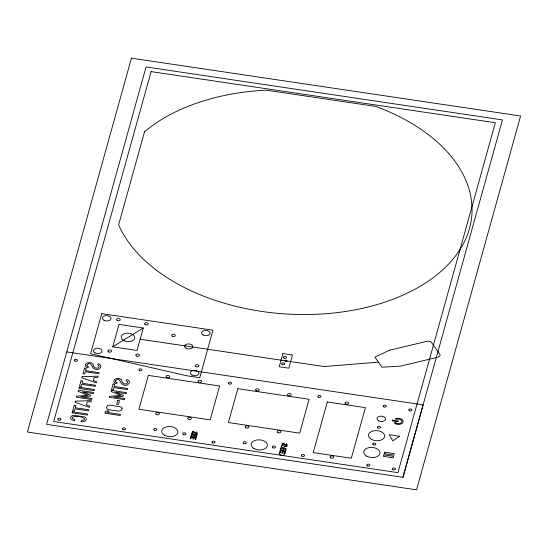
<?xml version="1.0" encoding="UTF-8"?>
<svg xmlns="http://www.w3.org/2000/svg" width="548" height="548" viewBox="0 0 548 548"><rect width="100%" height="100%" fill="white"/><g stroke="black" fill="none" stroke-linecap="round" stroke-linejoin="round"><path stroke-width="0.82" d="M112.744 346.829L118.991 324.402L143.275 328.005L137.027 350.439L112.744 346.829L143.275 328.005M402.972 477.294L502.441 119.909L146.069 66.966L46.601 424.358L402.972 477.294L423.077 404.842L66.76 351.912M378.449 362.153L324.094 366.544L140.151 339.219M86.974 365.132L87.221 366.16L88.605 366.961L87.632 367.872L86.392 367.331L85.235 365.838C85.152 361.831 90.989 361.838 93.126 364.002C92.571 367.605 98.421 370.297 99.229 366.133L97.523 364.646L98.503 363.701C104.161 365.495 98.455 371.606 94.551 368.975C91.612 368.003 91.304 360.009 86.974 365.132M115.512 380.963L115.751 381.983L117.135 382.785L116.162 383.696L114.929 383.155L113.772 381.661C113.683 377.654 119.519 377.668 121.663 379.826C121.101 383.429 126.951 386.121 127.766 381.956L126.054 380.47L127.033 379.531C132.691 381.319 126.992 387.429 123.081 384.799C120.149 383.826 119.834 375.832 115.512 380.963M192.622 432.345L193.197 432.995L192.855 433.317L191.999 432.591C192.93 428.091 197.533 436.872 196.383 432.167L196.732 431.831C199.451 437.366 193.101 430.687 192.622 432.345M282.494 444.099L283.076 444.75L282.727 445.079L281.877 444.353C282.809 439.845 287.412 448.627 286.262 443.928L286.611 443.592C289.323 449.127 282.98 442.442 282.494 444.099M72.425 417.576L72.843 418.768L74.72 419.576L74.412 420.686L72.124 419.926A3.898 2.418 3.9 0 1 70.637 418.083L71.069 416.569A3.966 2.459 3.9 0 1 73.603 415.268L84.652 416.912A3.966 2.459 3.9 0 1 86.296 418.83L85.885 420.35A3.863 2.397 3.9 0 1 83.536 421.624L81.022 421.665L81.33 420.556L84.166 419.939L84.481 418.679C81.515 416.336 76.398 415.727 72.822 416.946L72.425 417.576M281.234 446.62C281.336 448.202 284.864 448.346 284.748 446.408L286.857 446.723L286.967 446.325L281.535 445.524L281.234 446.62M122.136 408.705L121.067 410.61L118.361 411.151L108.888 409.746L107.045 408.877L106.422 407.507L107.49 405.609L109.394 405.061L121.005 406.979A3.151 1.959 3.9 0 1 122.074 408.198L122.136 408.705M279.288 453.6C279.61 455.724 285.035 456.237 284.994 453.415L279.562 452.607L279.288 453.6M117.779 400.465L116.724 404.28L118.409 404.527L119.457 400.718L117.779 400.465M131.445 58.177L27.4 432.016L416.555 489.823L520.6 115.984L131.445 58.177M151.097 71.61L53.711 421.522L397.944 472.657L495.33 122.745L151.097 71.61M144.521 131.842L118.628 224.858A180.23 111.95 3.9 0 0 278.507 313.415A180.23 111.95 3.9 0 0 456.34 254.875L460.635 248.545A180.23 111.95 3.9 0 0 472.027 207.61L471.458 200.547A180.23 111.95 3.9 0 0 375.812 106.449L266.177 90.167A180.23 111.95 3.9 0 0 144.521 131.842M72.425 411.747L72.117 412.85L87.317 415.103L87.625 414.007L72.425 411.747M74.233 405.26L72.678 410.836L74.35 411.082L74.973 408.842L88.502 410.849L88.803 409.76L75.282 407.746L75.905 405.506L74.233 405.26M75.371 401.17L75.055 402.294L89.475 407.356L89.81 406.157L86.461 405.047L87.338 401.89L91.016 401.821L91.352 400.622L75.371 401.17M76.754 396.197L76.467 397.238L91.667 399.499L91.954 398.437L80.946 396.807L90.324 396.067L90.543 395.279L82.584 391.978L93.311 393.574L93.612 392.505L78.412 390.245L78.117 391.299L87.851 395.286L76.754 396.197M79.241 387.265L78.933 388.368L94.133 390.628L94.441 389.525L79.241 387.265M81.042 380.778L79.494 386.354L81.166 386.6L81.789 384.36L95.318 386.367L95.619 385.285L82.09 383.264L82.721 381.024L81.042 380.778M82.179 376.688L81.871 377.812L96.29 382.874L96.626 381.675L93.276 380.565L94.153 377.408L97.832 377.339L98.161 376.14L82.179 376.688M84.556 368.146L83.008 373.722L84.68 373.969L85.303 371.729L98.832 373.743L99.133 372.654L85.611 370.64L86.235 368.4L84.556 368.146M101.75 313.661L90.591 353.734L187.587 375.928L199.732 377.736L212.966 330.184L101.75 313.661M105.319 411.911L104.949 413.226L120.149 415.487L120.457 414.391L106.99 412.391L108.977 411.075L107.12 410.795L105.319 411.911M109.655 396.334L109.36 397.375L124.56 399.629L124.855 398.574L113.84 396.944L123.218 396.204L123.437 395.416L115.45 392.115L126.211 393.711L126.506 392.642L111.306 390.382L111.018 391.436L120.745 395.423L109.655 396.334M113.094 383.97L111.539 389.546L113.217 389.792L113.84 387.552L127.362 389.566L127.67 388.477L114.142 386.463L114.765 384.223L113.094 383.97M148.35 375.394L138.925 409.267L210.199 419.85L219.625 385.984L148.35 375.394M190.759 436.989L190.266 438.784L190.862 438.873L191.252 437.475L193.088 437.749L192.745 438.962L193.348 439.051L193.684 437.838L195.478 438.099L195.088 439.496L195.691 439.592L196.191 437.797L190.759 436.989M191.368 434.804L190.91 436.461L196.095 435.927L195.739 437.215L196.328 437.304L196.807 435.571L191.622 436.119L191.958 434.893L191.368 434.804M191.649 433.79L191.54 434.187L196.972 434.989L197.081 434.598L191.649 433.79M237.839 388.69L228.413 422.556L299.681 433.146L309.106 399.28L237.839 388.69M282.884 353.576L279.22 366.735L288.817 368.16L292.474 355.001L282.884 353.576M280.206 450.312L279.706 452.107L280.302 452.189L280.692 450.792L282.528 451.066L282.186 452.278L282.789 452.367L283.131 451.155L284.919 451.422L284.535 452.819L285.131 452.908L285.631 451.12L280.206 450.312M280.843 448.017L280.343 449.805L280.939 449.894L281.329 448.497L283.165 448.771L282.83 449.983L283.426 450.072L283.768 448.86L285.563 449.127L285.172 450.525L285.775 450.614L286.268 448.826L280.843 448.017M327.32 401.979L313.23 452.593L351.309 458.251L365.4 407.637L327.32 401.979M392.279 420.076L392.073 420.83L398.143 421.727L398.355 420.98L392.279 420.076M383.86 454.881L383.442 456.381L393.156 457.82L393.574 456.326L383.86 454.881M384.614 452.175L384.196 453.669L393.909 455.114L394.327 453.614L384.614 452.175M399.465 436.229L392.813 440.887L389.176 434.701L399.465 436.229M389.327 350.295L374.907 357.111L381.997 367.201L400.465 366.153L437.921 357.193A3.699 2.302 3.9 0 0 439.77 354.227L431.673 342.692A3.699 2.302 3.9 0 0 426.782 341.336L389.327 350.295M395.238 422.556L394.224 422.96A4.932 3.062 3.9 0 0 401.095 423.981A4.932 3.062 3.9 0 0 402.273 419.747A4.932 3.062 3.9 0 0 395.403 418.727L396.122 419.391A3.692 2.295 3.9 0 1 401.259 420.152A3.692 2.295 3.9 0 1 400.376 423.316A3.692 2.295 3.9 0 1 395.238 422.556M285.405 361.338A0.986 0.61 3.9 0 0 287.001 361.036A0.986 0.61 3.9 0 0 285.693 360.303A0.986 0.61 3.9 0 0 285.405 361.338M283.96 358.111A1.603 0.993 3.9 0 0 286.563 357.625A1.603 0.993 3.9 0 0 284.433 356.433A1.603 0.993 3.9 0 0 283.96 358.111M282.172 364.543A1.603 0.993 3.9 0 0 284.775 364.05A1.603 0.993 3.9 0 0 282.638 362.858A1.603 0.993 3.9 0 0 282.172 364.543M212.453 442.859A1.603 0.993 3.9 0 0 215.056 442.373A1.603 0.993 3.9 0 0 212.925 441.181A1.603 0.993 3.9 0 0 212.453 442.859M228.872 383.874A1.603 0.993 3.9 0 0 231.475 383.381A1.603 0.993 3.9 0 0 229.338 382.189A1.603 0.993 3.9 0 0 228.872 383.874M139.391 370.578A1.603 0.993 3.9 0 0 141.987 370.092A1.603 0.993 3.9 0 0 139.856 368.9A1.603 0.993 3.9 0 0 139.391 370.578M378.497 420.782A4.316 2.685 3.9 0 0 385.497 419.46A4.316 2.685 3.9 0 0 379.757 416.247A4.316 2.685 3.9 0 0 378.497 420.782M330.636 457.902A1.85 1.151 3.9 0 0 333.636 457.34A1.85 1.151 3.9 0 0 331.177 455.963A1.85 1.151 3.9 0 0 330.636 457.902M345.637 403.999A1.85 1.151 3.9 0 0 348.638 403.438A1.85 1.151 3.9 0 0 346.178 402.061A1.85 1.151 3.9 0 0 345.637 403.999M243.709 443.455A1.603 0.993 3.9 0 0 246.312 442.969A1.603 0.993 3.9 0 0 244.175 441.77A1.603 0.993 3.9 0 0 243.709 443.455M183.368 434.495A1.603 0.993 3.9 0 0 185.964 434.002A1.603 0.993 3.9 0 0 183.833 432.81A1.603 0.993 3.9 0 0 183.368 434.495M164.619 435.283A8.145 5.055 3.9 0 0 177.833 432.797A8.145 5.055 3.9 0 0 167.003 426.734A8.145 5.055 3.9 0 0 164.619 435.283M154.228 430.166A1.603 0.993 3.9 0 0 156.824 429.673A1.603 0.993 3.9 0 0 154.694 428.481A1.603 0.993 3.9 0 0 154.228 430.166M122.971 429.57A1.603 0.993 3.9 0 0 125.574 429.077A1.603 0.993 3.9 0 0 123.437 427.885A1.603 0.993 3.9 0 0 122.971 429.57M409.253 410.671A1.603 0.993 3.9 0 0 411.849 410.178A1.603 0.993 3.9 0 0 409.719 408.986A1.603 0.993 3.9 0 0 409.253 410.671M392.834 469.657A1.603 0.993 3.9 0 0 395.437 469.17A1.603 0.993 3.9 0 0 393.3 467.971A1.603 0.993 3.9 0 0 392.834 469.657M58.376 419.974A1.603 0.993 3.9 0 0 60.979 419.48A1.603 0.993 3.9 0 0 58.848 418.288A1.603 0.993 3.9 0 0 58.376 419.974M74.795 360.988A1.603 0.993 3.9 0 0 77.398 360.495A1.603 0.993 3.9 0 0 75.261 359.303A1.603 0.993 3.9 0 0 74.795 360.988M318.354 397.17A1.603 0.993 3.9 0 0 320.957 396.677A1.603 0.993 3.9 0 0 318.826 395.485A1.603 0.993 3.9 0 0 318.354 397.17M367.338 465.869A1.603 0.993 3.9 0 0 369.934 465.382A1.603 0.993 3.9 0 0 367.804 464.183A1.603 0.993 3.9 0 0 367.338 465.869M377.887 427.967A1.603 0.993 3.9 0 0 380.49 427.474A1.603 0.993 3.9 0 0 378.353 426.282A1.603 0.993 3.9 0 0 377.887 427.967M371.373 439.332A8.145 5.055 3.9 0 0 384.58 436.838A8.145 5.055 3.9 0 0 373.75 430.783A8.145 5.055 3.9 0 0 371.373 439.332M373.202 444.784A1.603 0.993 3.9 0 0 375.805 444.298A1.603 0.993 3.9 0 0 373.674 443.106A1.603 0.993 3.9 0 0 373.202 444.784M366.687 456.148A8.145 5.055 3.9 0 0 379.901 453.662A8.145 5.055 3.9 0 0 369.071 447.606A8.145 5.055 3.9 0 0 366.687 456.148M301.941 456.155A1.603 0.993 3.9 0 0 304.537 455.662A1.603 0.993 3.9 0 0 302.407 454.47A1.603 0.993 3.9 0 0 301.941 456.155M254.108 448.572A8.145 5.055 3.9 0 0 267.314 446.086A8.145 5.055 3.9 0 0 256.485 440.03A8.145 5.055 3.9 0 0 254.108 448.572M272.849 447.785A1.603 0.993 3.9 0 0 275.452 447.298A1.603 0.993 3.9 0 0 273.315 446.099A1.603 0.993 3.9 0 0 272.849 447.785M383.751 406.883A1.603 0.993 3.9 0 0 386.354 406.39A1.603 0.993 3.9 0 0 384.223 405.198A1.603 0.993 3.9 0 0 383.751 406.883M166.708 377.421A1.822 1.13 3.9 0 0 169.661 376.866A1.822 1.13 3.9 0 0 167.243 375.517A1.822 1.13 3.9 0 0 166.708 377.421M198.671 382.168A1.85 1.151 3.9 0 0 201.671 381.607A1.85 1.151 3.9 0 0 199.212 380.23A1.85 1.151 3.9 0 0 198.671 382.168M156.372 414.494A1.85 1.151 3.9 0 0 159.379 413.932A1.85 1.151 3.9 0 0 156.913 412.555A1.85 1.151 3.9 0 0 156.372 414.494M188.348 419.247A1.85 1.151 3.9 0 0 191.348 418.686A1.85 1.151 3.9 0 0 188.889 417.309A1.85 1.151 3.9 0 0 188.348 419.247M256.197 390.717A1.822 1.13 3.9 0 0 259.142 390.162A1.822 1.13 3.9 0 0 256.724 388.806A1.822 1.13 3.9 0 0 256.197 390.717M288.152 395.464A1.85 1.151 3.9 0 0 291.152 394.896A1.85 1.151 3.9 0 0 288.693 393.519A1.85 1.151 3.9 0 0 288.152 395.464M277.829 432.543A1.85 1.151 3.9 0 0 280.836 431.982A1.85 1.151 3.9 0 0 278.37 430.605A1.85 1.151 3.9 0 0 277.829 432.543M245.86 427.796A1.85 1.151 3.9 0 0 248.861 427.228A1.85 1.151 3.9 0 0 246.401 425.851A1.85 1.151 3.9 0 0 245.86 427.796M123.889 340.596A6.782 4.213 3.9 0 0 134.726 338.246A6.782 4.213 3.9 0 0 125.41 333.41A6.782 4.213 3.9 0 0 123.889 340.596M145.158 324.628A1.85 1.151 3.9 0 0 148.166 324.06A1.85 1.151 3.9 0 0 145.7 322.683A1.85 1.151 3.9 0 0 145.158 324.628M117.238 320.477A1.85 1.151 3.9 0 0 120.238 319.916A1.85 1.151 3.9 0 0 117.779 318.539A1.85 1.151 3.9 0 0 117.238 320.477M108.497 351.878A1.85 1.151 3.9 0 0 111.497 351.316A1.85 1.151 3.9 0 0 109.038 349.939A1.85 1.151 3.9 0 0 108.497 351.878M136.425 356.029A1.85 1.151 3.9 0 0 139.425 355.46A1.85 1.151 3.9 0 0 136.959 354.083A1.85 1.151 3.9 0 0 136.425 356.029M172.284 336.212A1.85 1.151 3.9 0 0 175.285 335.643A1.85 1.151 3.9 0 0 172.826 334.266A1.85 1.151 3.9 0 0 172.284 336.212M186.121 348.275A4.069 2.528 3.9 0 0 192.725 347.035A4.069 2.528 3.9 0 0 187.306 344A4.069 2.528 3.9 0 0 186.121 348.275M203.096 334.972A4.316 2.685 3.9 0 0 210.103 333.65A4.316 2.685 3.9 0 0 204.356 330.437A4.316 2.685 3.9 0 0 203.096 334.972M94.948 352.85A4.316 2.685 3.9 0 0 101.955 351.535A4.316 2.685 3.9 0 0 96.208 348.316A4.316 2.685 3.9 0 0 94.948 352.85M104.024 320.251A4.316 2.685 3.9 0 0 111.025 318.936A4.316 2.685 3.9 0 0 105.284 315.723A4.316 2.685 3.9 0 0 104.024 320.251M195.8 366.639A1.85 1.151 3.9 0 0 198.801 366.078A1.85 1.151 3.9 0 0 196.342 364.694A1.85 1.151 3.9 0 0 195.8 366.639M191.944 375.044A4.316 2.685 3.9 0 0 198.951 373.722A4.316 2.685 3.9 0 0 193.204 370.51A4.316 2.685 3.9 0 0 191.944 375.044"/></g></svg>
